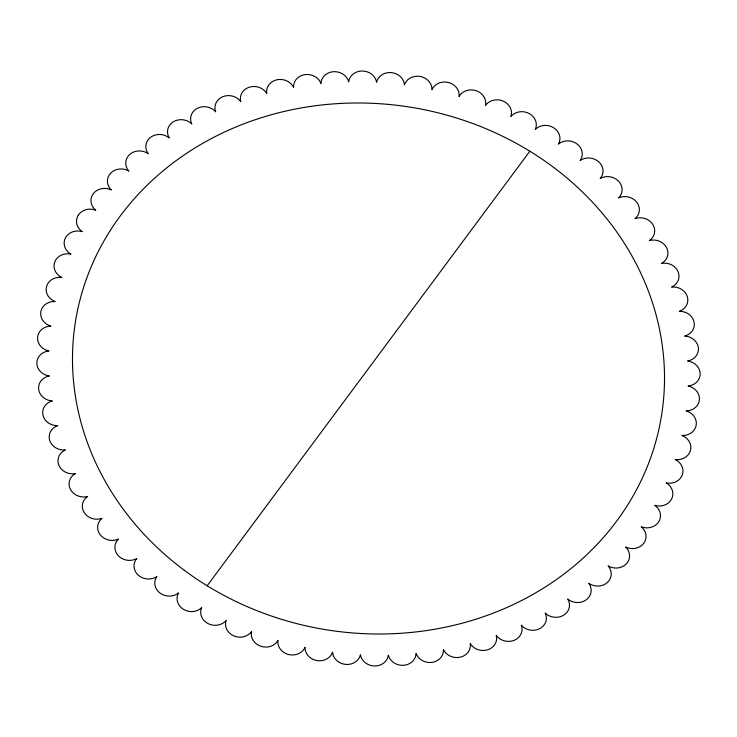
<?xml version="1.0" encoding="UTF-8"?>
<svg xmlns="http://www.w3.org/2000/svg" width="737" height="737" viewBox="0 0 737 737"><rect width="100%" height="100%" fill="white"/><g stroke="black" fill="none" stroke-linecap="round" stroke-linejoin="round"><path stroke-width="1.11" d="M207.152 585.777L529.848 151.223M184.296 570.281A296.771 264.657 9.1 0 0 661.273 417.05A296.771 264.657 9.1 0 0 259.931 118.16A296.771 264.657 9.1 0 0 184.296 570.281M78.242 215.25A14.095 12.566 9.1 0 0 82.258 231.658A14.095 12.566 9.1 0 0 65.353 238.06A14.095 12.566 9.1 0 0 70.936 254.136A14.095 12.566 9.1 0 0 54.778 261.856A14.095 12.566 9.1 0 0 61.88 277.49A14.095 12.566 9.1 0 0 46.578 286.472A14.095 12.566 9.1 0 0 55.155 301.544A14.095 12.566 9.1 0 0 40.83 311.714A14.095 12.566 9.1 0 0 50.816 326.095A14.095 12.566 9.1 0 0 37.587 337.38A14.095 12.566 9.1 0 0 48.9 350.978A14.095 12.566 9.1 0 0 36.85 363.286A14.095 12.566 9.1 0 0 49.407 375.99A14.095 12.566 9.1 0 0 38.637 389.237A14.095 12.566 9.1 0 0 52.345 400.946A14.095 12.566 9.1 0 0 42.939 415.023A14.095 12.566 9.1 0 0 57.689 425.654A14.095 12.566 9.1 0 0 49.72 440.459A14.095 12.566 9.1 0 0 65.4 449.929A14.095 12.566 9.1 0 0 58.932 465.351A14.095 12.566 9.1 0 0 75.423 473.587A14.095 12.566 9.1 0 0 70.494 489.497A14.095 12.566 9.1 0 0 87.666 496.434A14.095 12.566 9.1 0 0 84.322 512.731A14.095 12.566 9.1 0 0 102.056 518.323A14.095 12.566 9.1 0 0 100.315 534.859A14.095 12.566 9.1 0 0 118.464 539.06A14.095 12.566 9.1 0 0 118.344 555.726A14.095 12.566 9.1 0 0 136.787 558.499A14.095 12.566 9.1 0 0 138.28 575.164A14.095 12.566 9.1 0 0 156.861 576.5A14.095 12.566 9.1 0 0 159.975 593.036A14.095 12.566 9.1 0 0 178.557 592.917A14.095 12.566 9.1 0 0 183.246 609.195A14.095 12.566 9.1 0 0 201.689 607.62A14.095 12.566 9.1 0 0 207.935 623.52A14.095 12.566 9.1 0 0 226.093 620.508A14.095 12.566 9.1 0 0 233.841 635.911A14.095 12.566 9.1 0 0 251.584 631.471A14.095 12.566 9.1 0 0 260.778 646.257A14.095 12.566 9.1 0 0 277.96 640.444A14.095 12.566 9.1 0 0 288.536 654.493A14.095 12.566 9.1 0 0 305.035 647.335A14.095 12.566 9.1 0 0 316.892 660.555A14.095 12.566 9.1 0 0 332.58 652.107A14.095 12.566 9.1 0 0 345.644 664.396A14.095 12.566 9.1 0 0 360.411 654.732A14.095 12.566 9.1 0 0 374.571 665.981A14.095 12.566 9.1 0 0 388.298 655.165A14.095 12.566 9.1 0 0 403.461 665.308A14.095 12.566 9.1 0 0 416.027 653.424A14.095 12.566 9.1 0 0 432.075 662.37A14.095 12.566 9.1 0 0 443.398 649.509A14.095 12.566 9.1 0 0 460.21 657.192A14.095 12.566 9.1 0 0 470.206 643.456A14.095 12.566 9.1 0 0 487.636 649.822A14.095 12.566 9.1 0 0 496.231 635.312A14.095 12.566 9.1 0 0 514.168 640.315A14.095 12.566 9.1 0 0 521.289 625.142A14.095 12.566 9.1 0 0 539.585 628.735A14.095 12.566 9.1 0 0 545.187 613.018A14.095 12.566 9.1 0 0 563.704 615.174A14.095 12.566 9.1 0 0 567.739 599.024A14.095 12.566 9.1 0 0 586.339 599.734A14.095 12.566 9.1 0 0 588.771 583.28A14.095 12.566 9.1 0 0 607.306 582.534A14.095 12.566 9.1 0 0 608.126 565.905A14.095 12.566 9.1 0 0 626.468 563.713A14.095 12.566 9.1 0 0 625.658 547.029A14.095 12.566 9.1 0 0 643.659 543.399A14.095 12.566 9.1 0 0 641.236 526.789A14.095 12.566 9.1 0 0 658.758 521.75A14.095 12.566 9.1 0 0 654.742 505.342A14.095 12.566 9.1 0 0 671.647 498.94A14.095 12.566 9.1 0 0 666.064 482.864A14.095 12.566 9.1 0 0 682.222 475.144A14.095 12.566 9.1 0 0 675.12 459.51A14.095 12.566 9.1 0 0 690.422 450.528A14.095 12.566 9.1 0 0 681.845 435.456A14.095 12.566 9.1 0 0 696.17 425.286A14.095 12.566 9.1 0 0 686.184 410.905A14.095 12.566 9.1 0 0 699.413 399.62A14.095 12.566 9.1 0 0 688.1 386.022A14.095 12.566 9.1 0 0 700.15 373.714A14.095 12.566 9.1 0 0 687.593 361.01A14.095 12.566 9.1 0 0 698.363 347.763A14.095 12.566 9.1 0 0 684.655 336.054A14.095 12.566 9.1 0 0 694.061 321.977A14.095 12.566 9.1 0 0 679.311 311.346A14.095 12.566 9.1 0 0 687.28 296.541A14.095 12.566 9.1 0 0 671.6 287.071A14.095 12.566 9.1 0 0 678.068 271.649A14.095 12.566 9.1 0 0 661.577 263.413A14.095 12.566 9.1 0 0 666.506 247.503A14.095 12.566 9.1 0 0 649.334 240.566A14.095 12.566 9.1 0 0 652.678 224.269A14.095 12.566 9.1 0 0 634.944 218.677A14.095 12.566 9.1 0 0 636.685 202.141A14.095 12.566 9.1 0 0 618.536 197.94A14.095 12.566 9.1 0 0 618.656 181.274A14.095 12.566 9.1 0 0 600.213 178.501A14.095 12.566 9.1 0 0 598.72 161.836A14.095 12.566 9.1 0 0 580.139 160.5A14.095 12.566 9.1 0 0 577.025 143.964A14.095 12.566 9.1 0 0 558.443 144.084A14.095 12.566 9.1 0 0 553.754 127.805A14.095 12.566 9.1 0 0 535.311 129.38A14.095 12.566 9.1 0 0 529.065 113.48A14.095 12.566 9.1 0 0 510.907 116.492A14.095 12.566 9.1 0 0 503.159 101.089A14.095 12.566 9.1 0 0 485.416 105.529A14.095 12.566 9.1 0 0 476.222 90.743A14.095 12.566 9.1 0 0 459.04 96.556A14.095 12.566 9.1 0 0 448.465 82.507A14.095 12.566 9.1 0 0 431.965 89.665A14.095 12.566 9.1 0 0 420.108 76.445A14.095 12.566 9.1 0 0 404.42 84.893A14.095 12.566 9.1 0 0 391.356 72.604A14.095 12.566 9.1 0 0 376.589 82.268A14.095 12.566 9.1 0 0 362.429 71.019A14.095 12.566 9.1 0 0 348.702 81.835A14.095 12.566 9.1 0 0 333.539 71.692A14.095 12.566 9.1 0 0 320.973 83.576A14.095 12.566 9.1 0 0 304.925 74.63A14.095 12.566 9.1 0 0 293.602 87.491A14.095 12.566 9.1 0 0 276.79 79.808A14.095 12.566 9.1 0 0 266.794 93.544A14.095 12.566 9.1 0 0 249.364 87.178A14.095 12.566 9.1 0 0 240.769 101.688A14.095 12.566 9.1 0 0 222.832 96.685A14.095 12.566 9.1 0 0 215.711 111.858A14.095 12.566 9.1 0 0 197.415 108.265A14.095 12.566 9.1 0 0 191.813 123.982A14.095 12.566 9.1 0 0 173.296 121.826A14.095 12.566 9.1 0 0 169.261 137.976A14.095 12.566 9.1 0 0 150.661 137.266A14.095 12.566 9.1 0 0 148.229 153.72A14.095 12.566 9.1 0 0 129.694 154.466A14.095 12.566 9.1 0 0 128.874 171.095A14.095 12.566 9.1 0 0 110.532 173.287A14.095 12.566 9.1 0 0 111.342 189.971A14.095 12.566 9.1 0 0 93.341 193.601A14.095 12.566 9.1 0 0 95.764 210.211A14.095 12.566 9.1 0 0 78.242 215.25"/></g></svg>
